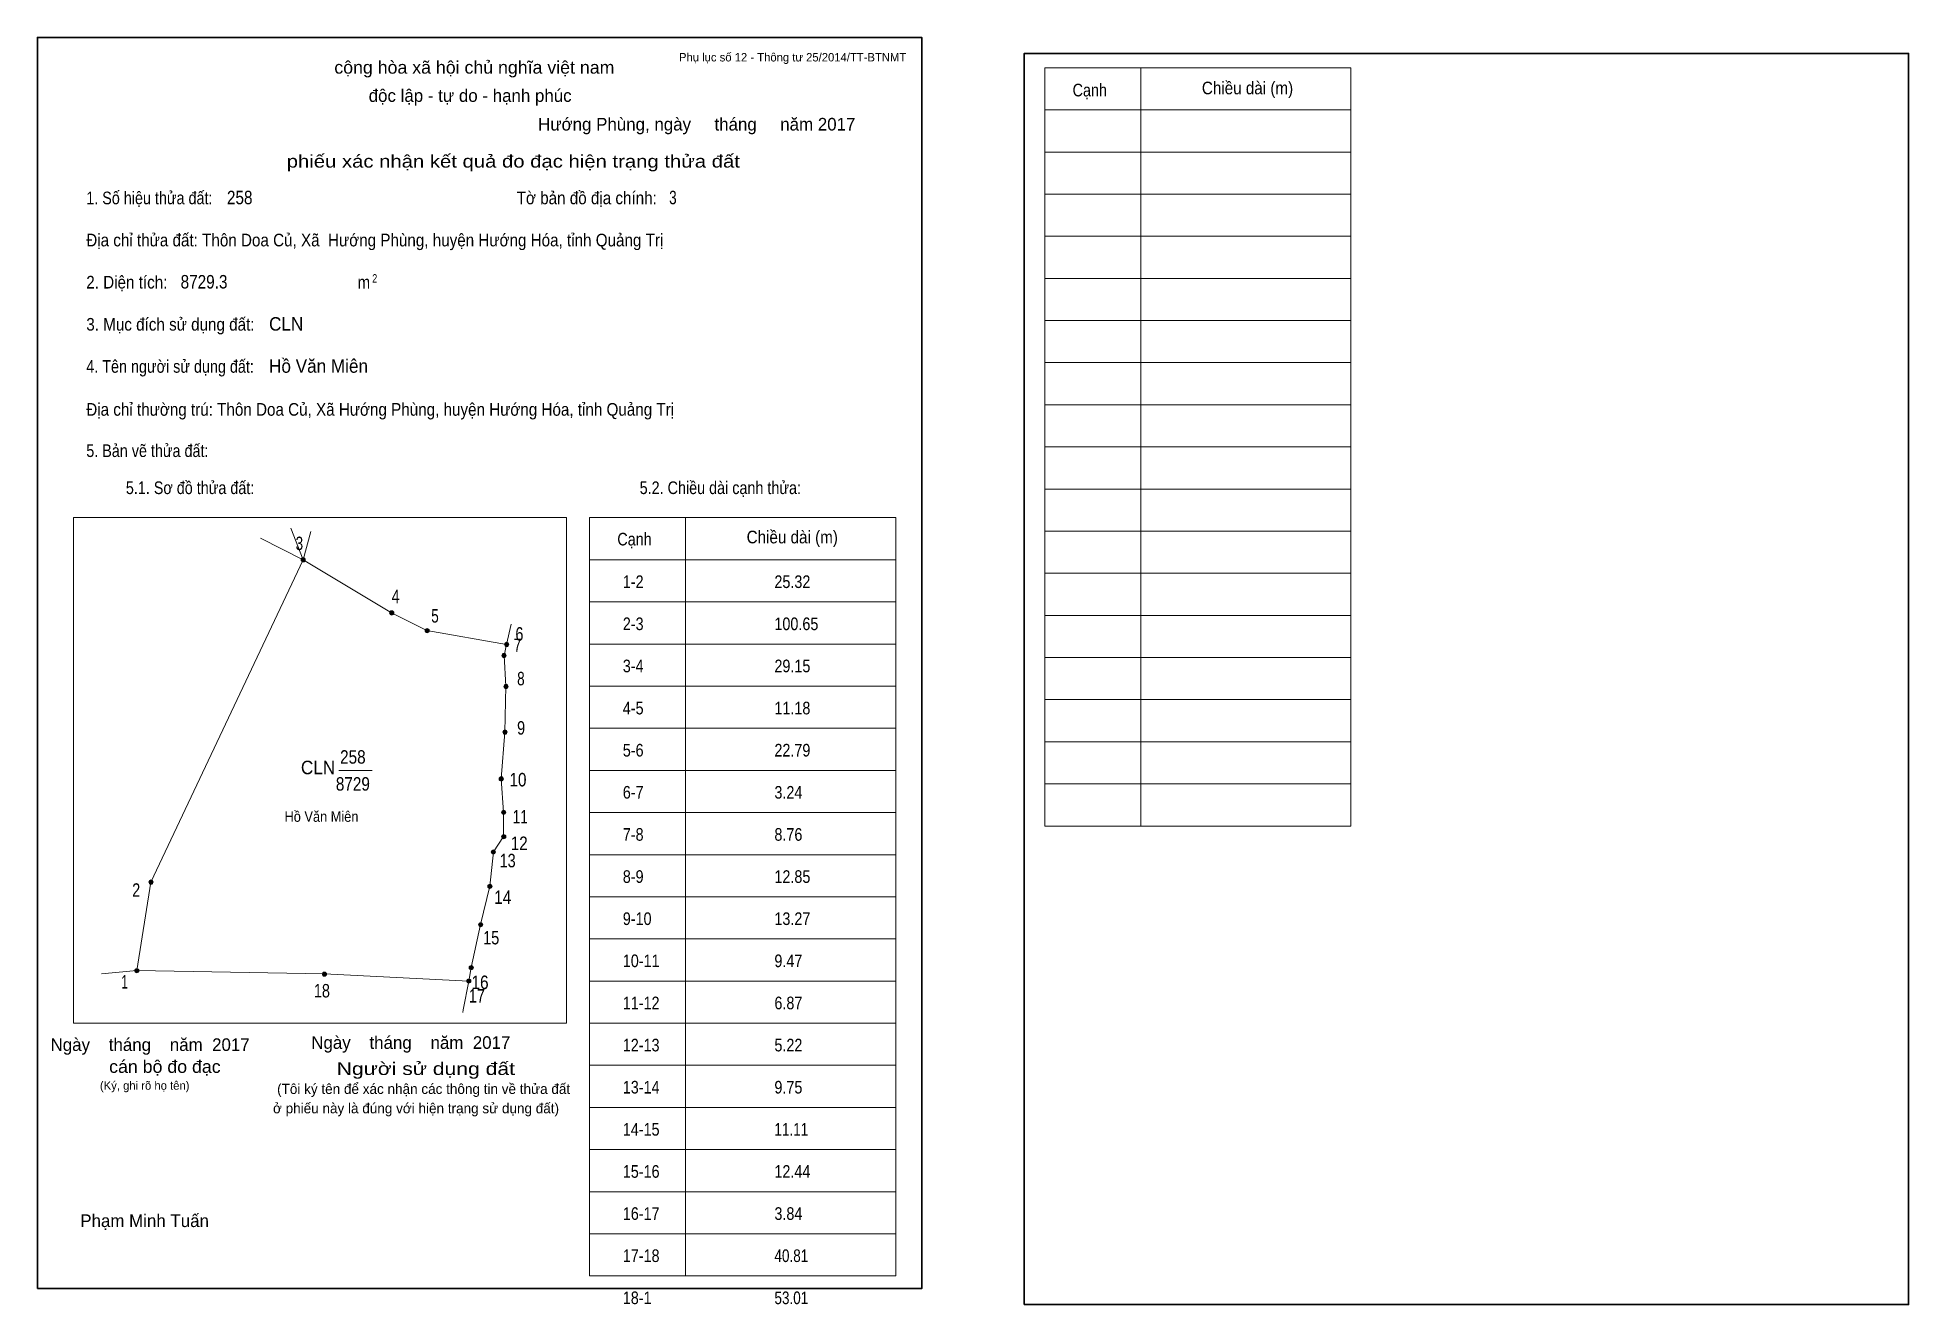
# Model space of a CAD drawing. Header units: centimetres. Extents: x 0 to 44.4, y -0.4 to 29.7.
import ezdxf
from ezdxf.enums import TextEntityAlignment as Align

# ---------------------------------------------------------------- set-up
doc = ezdxf.new("R2010")
doc.units = ezdxf.units.CM
doc.header["$LTSCALE"] = 0.12
for name, color, linetype in [('2', 7, 'Continuous'), ('30', 7, 'Continuous'), ('34', 7, 'Continuous')]:
    doc.layers.add(name, color=color, linetype=linetype)
for name, color, linetype, lineweight in [('32', 7, 'Continuous', 13), ('33', 7, 'Continuous', 13), ('6', 7, 'Continuous', 13), ('63', 7, 'Continuous', 13)]:
    doc.layers.add(name, color=color, linetype=linetype, lineweight=lineweight)

msp = doc.modelspace()

# ---------------------------------------------------------------- hatches: boundary and pattern name
at = {"layer": '32'}
for points in [[(6.3611, 17.3, 1), (6.2611, 17.3, 1)], [(8.463, 16.0389, 1), (8.363, 16.0389, 1)], [(9.3038, 15.6185, 1), (9.2038, 15.6185, 1)], [(11.1913, 15.2906, 1), (11.0913, 15.2906, 1)], [(11.1291, 15.0257, 1), (11.0291, 15.0257, 1)], [(11.1762, 14.2909, 1), (11.0762, 14.2909, 1)], [(11.1526, 13.2105, 1), (11.0526, 13.2105, 1)], [(11.0635, 12.0982, 1), (10.9635, 12.0982, 1)], [(11.1207, 11.3037, 1), (11.0207, 11.3037, 1)], [(11.1232, 10.7261, 1), (11.0232, 10.7261, 1)], [(10.8768, 10.3629, 1), (10.7768, 10.3629, 1)], [(2.7459, 9.6491, 1), (2.6459, 9.6491, 1)], [(10.7945, 9.5474, 1), (10.6945, 9.5474, 1)], [(10.575, 8.6393, 1), (10.475, 8.6393, 1)], [(2.4096, 7.5472, 1), (2.3096, 7.5472, 1)], [(10.3514, 7.6178, 1), (10.2514, 7.6178, 1)], [(6.8656, 7.4631, 1), (6.7656, 7.4631, 1)], [(10.2925, 7.3, 1), (10.1925, 7.3, 1)]]:
    msp.add_hatch(color=256, dxfattribs=at).paths.add_polyline_path(points)

# ---------------------------------------------------------------- linework, layer by layer
for centre in [(6.3111, 17.3), (8.413, 16.0389), (9.2538, 15.6185), (11.1413, 15.2906), (11.0791, 15.0257), (11.1262, 14.2909), (11.1026, 13.2105), (11.0135, 12.0982), (11.0707, 11.3037), (11.0732, 10.7261), (10.8268, 10.3629), (2.6959, 9.6491), (10.7445, 9.5474), (10.525, 8.6393), (2.3596, 7.5472), (10.3014, 7.6178), (6.8156, 7.4631), (10.2425, 7.3)]:
    msp.add_circle(centre, 0.05, dxfattribs=at)
at = {"layer": '33'}
msp.add_line((7.16, 12.3), (7.95, 12.3), dxfattribs=at)
at = {"layer": '6'}
for p, q in [((6.31, 17.3), (5.3, 17.81)), ((6.31, 17.3), (6.02, 18.05)), ((6.31, 17.3), (6.49, 17.97)), ((11.14, 15.29), (9.25, 15.62)), ((11.14, 15.29), (11.25, 15.77)), ((10.24, 7.3), (10.3, 7.62)), ((1.52, 7.47), (2.36, 7.55))]:
    msp.add_line(p, q, dxfattribs=at)
for points in [[(6.31, 17.3), (2.69, 9.65), (2.36, 7.55), (6.81, 7.47), (10.24, 7.3)], [(6.31, 17.3), (8.41, 16.04), (9.25, 15.62)], [(11.14, 15.29), (11.08, 15.03), (11.12, 14.3), (11.1, 13.21), (11.01, 12.1), (11.07, 11.31), (11.07, 10.73), (10.83, 10.37), (10.74, 9.55), (10.52, 8.64), (10.3, 7.62)], [(10.24, 7.3), (10.11, 6.62), (10.1, 6.55)]]:
    msp.add_lwpolyline(points, dxfattribs=at)
at = {"layer": '63'}
for p, q in [((23.92, 28.98), (31.19, 28.98)), ((23.92, 10.98), (23.92, 28.98)), ((26.2, 10.98), (26.2, 28.98)), ((31.19, 10.98), (31.19, 28.98)), ((23.92, 27.98), (31.19, 27.98)), ((23.92, 26.98), (31.19, 26.98)), ((23.92, 25.98), (31.19, 25.98)), ((23.92, 24.98), (31.19, 24.98)), ((23.92, 23.98), (31.19, 23.98)), ((23.92, 22.98), (31.19, 22.98)), ((23.92, 21.98), (31.19, 21.98)), ((23.92, 20.98), (31.19, 20.98)), ((23.92, 19.98), (31.19, 19.98)), ((23.92, 18.98), (31.19, 18.98)), ((0.86, 18.3), (12.56, 18.3)), ((0.86, 6.3), (0.86, 18.3)), ((12.56, 6.3), (12.56, 18.3)), ((13.11, 18.3), (20.38, 18.3)), ((13.11, 0.3), (13.11, 18.3)), ((15.39, 0.3), (15.39, 18.3)), ((20.38, 0.3), (20.38, 18.3)), ((23.92, 17.98), (31.19, 17.98)), ((13.11, 17.3), (20.38, 17.3)), ((23.92, 16.98), (31.19, 16.98)), ((13.11, 16.3), (20.38, 16.3)), ((23.92, 15.98), (31.19, 15.98)), ((13.11, 15.3), (20.38, 15.3)), ((23.92, 14.98), (31.19, 14.98)), ((13.11, 14.3), (20.38, 14.3)), ((23.92, 13.98), (31.19, 13.98)), ((13.11, 13.3), (20.38, 13.3)), ((23.92, 12.98), (31.19, 12.98)), ((13.11, 12.3), (20.38, 12.3)), ((23.92, 11.98), (31.19, 11.98)), ((13.11, 11.3), (20.38, 11.3)), ((23.92, 10.98), (31.19, 10.98)), ((13.11, 10.3), (20.38, 10.3)), ((13.11, 9.3), (20.38, 9.3)), ((13.11, 8.3), (20.38, 8.3)), ((13.11, 7.3), (20.38, 7.3)), ((0.86, 6.3), (12.56, 6.3)), ((13.11, 6.3), (20.38, 6.3)), ((13.11, 5.3), (20.38, 5.3)), ((13.11, 4.3), (20.38, 4.3)), ((13.11, 3.3), (20.38, 3.3)), ((13.11, 2.3), (20.38, 2.3)), ((13.11, 1.3), (20.38, 1.3)), ((13.11, 0.3), (20.38, 0.3))]:
    msp.add_line(p, q, dxfattribs=at)
at = {"layer": '63', "lineweight": 35}
for points in [[(0, 0), (0, 29.7), (21, 29.7), (21, 0)], [(23.43, -0.38), (23.43, 29.32), (44.43, 29.32), (44.43, -0.38)]]:
    msp.add_lwpolyline(points, close=True, dxfattribs=at)

# ---------------------------------------------------------------- texts
at = {"layer": '2', "width": 0.9}
msp.add_text('Hồ Văn Miên', height=0.2522, dxfattribs=at).set_placement((6.745, 11.08), align=Align.CENTER)
at = {"layer": '30'}
for s, width, p in [('1-2', 0.85, (13.9, 16.63)), ('25.32', 0.85, (17.5, 16.63)), ('2-3', 0.85, (13.9, 15.63)), ('100.65', 0.85, (17.5, 15.63)), ('3-4', 0.85, (13.9, 14.63)), ('29.15', 0.85, (17.5, 14.63)), ('4-5', 0.85, (13.9, 13.63)), ('11.18', 0.85, (17.5, 13.63)), ('5-6', 0.85, (13.9, 12.63)), ('22.79', 0.85, (17.5, 12.63)), ('6-7', 0.85, (13.9, 11.63)), ('3.24', 0.85, (17.5, 11.63)), ('7-8', 0.85, (13.9, 10.63)), ('8.76', 0.85, (17.5, 10.63)), ('8-9', 0.85, (13.9, 9.63)), ('12.85', 0.85, (17.5, 9.63)), ('9-10', 0.85, (13.9, 8.63)), ('13.27', 0.85, (17.5, 8.63)), ('10-11', 0.85, (13.9, 7.63)), ('9.47', 0.85, (17.5, 7.63)), ('11-12', 0.85, (13.9, 6.63)), ('6.87', 0.85, (17.5, 6.63)), ('12-13', 0.85, (13.9, 5.63)), ('5.22', 0.85, (17.5, 5.63)), ('13-14', 0.85, (13.9, 4.63)), ('9.75', 0.85, (17.5, 4.63)), ('14-15', 0.85, (13.9, 3.63)), ('11.11', 0.8, (17.5, 3.63)), ('15-16', 0.85, (13.9, 2.63)), ('12.44', 0.85, (17.5, 2.63)), ('16-17', 0.85, (13.9, 1.63)), ('3.84', 0.85, (17.5, 1.63)), ('17-18', 0.85, (13.9, 0.63)), ('40.81', 0.8, (17.5, 0.63)), ('18-1', 0.85, (13.9, -0.37)), ('53.01', 0.8, (17.5, -0.37))]:
    msp.add_text(s, height=0.3, dxfattribs=dict(at, width=width)).set_placement(p)
at = {"layer": '32'}
for s, width, p in [('3', 0.75, (6.22, 17.53)), ('4', 0.8, (8.505, 16.27)), ('5', 0.75, (9.44, 15.81)), ('6', 0.8, (11.445, 15.38)), ('7', 0.75, (11.4, 15.11)), ('8', 0.75, (11.48, 14.32)), ('9', 0.8, (11.485, 13.15)), ('10', 0.85, (11.41, 11.92)), ('11', 0.75, (11.465, 11.04)), ('12', 0.85, (11.44, 10.41)), ('13', 0.8, (11.165, 10)), ('2', 0.8, (2.345, 9.3)), ('14', 0.85, (11.05, 9.13)), ('15', 0.8, (10.775, 8.17)), ('1', 0.65, (2.07, 7.12)), ('18', 0.8, (6.755, 6.91)), ('17', 0.8, (10.435, 6.79)), ('16', 0.85, (10.51, 7.11))]:
    msp.add_text(s, height=0.32, dxfattribs=dict(at, width=width)).set_placement(p, align=Align.CENTER)
at = {"layer": '33', "width": 0.95}
msp.add_text('CLN', height=0.32, dxfattribs=at).set_placement((7.07, 12.21), align=Align.RIGHT)
at = {"layer": '33', "width": 0.85}
for s, p in [('258', (7.49, 12.46)), ('8729', (7.49, 11.82))]:
    msp.add_text(s, height=0.32, dxfattribs=at).set_placement(p, align=Align.CENTER)
at = {"layer": '34'}
for s, width, p in [('258', 0.85, (4.5, 25.74)), ('3', 0.75, (15, 25.74)), ('8729.3', 0.85, (3.4, 23.74)), ('CLN', 0.95, (5.5, 22.74)), ('Hồ Văn Miên', 0.95, (5.5, 21.74))]:
    msp.add_text(s, height=0.32, dxfattribs=dict(at, width=width)).set_placement(p)
at = {"layer": '63'}
for s, height, p in [('Phụ lục số 12 - Thông tư 25/2014/TT-BTNMT', 0.2, (20.63, 29.13)), ('Ngày    tháng    năm  2017', 0.3, (5.04, 5.64)), ('Ngày    tháng    năm  2017', 0.3, (11.23, 5.69)), ('(Ký, ghi rõ họ tên)', 0.2, (3.61, 4.72))]:
    msp.add_text(s, height=height, dxfattribs=at).set_placement(p, align=Align.RIGHT)
at = {"layer": '63', "width": 1.05}
msp.add_text('cộng hòa xã hội chủ nghĩa việt nam', height=0.3, dxfattribs=at).set_placement((10.375, 28.84), align=Align.CENTER)
at = {"layer": '63'}
for s, height, p in [('độc lập - tự do - hạnh phúc', 0.3, (10.275, 28.17)), ('Hướng Phùng, ngày     tháng     năm 2017', 0.3, (15.655, 27.49)), ('(Tôi ký tên để xác nhận các thông tin về thửa đất ', 0.24, (9.215, 4.62)), ('ở phiếu này là đúng với hiện trạng sử dụng đất)', 0.24, (8.99, 4.16)), ('Phạm Minh Tuấn', 0.3, (2.545, 1.46))]:
    msp.add_text(s, height=height, dxfattribs=at).set_placement(p, align=Align.CENTER)
for s, height, width, p in [('Cạnh', 0.3, 0.85, (24.58, 28.3)), ('Chiều dài (m)', 0.3, 0.9, (27.65, 28.35)), ('1. Số hiệu thửa đất:', 0.3, 0.85, (1.16, 25.74)), ('Tờ bản đồ địa chính:', 0.3, 0.9, (11.38, 25.74)), ('Địa chỉ thửa đất: Thôn Doa Củ, Xã  Hướng Phùng, huyện Hướng Hóa, tỉnh Quảng Trị', 0.3, 0.9, (1.16, 24.74)), ('2. Diện tích:', 0.3, 0.9, (1.16, 23.74)), ('2', 0.2, 0.8, (7.95, 23.88)), ('m', 0.3, 0.9, (7.6, 23.74)), ('3. Mục đích sử dụng đất:', 0.3, 0.9, (1.16, 22.74)), ('4. Tên người sử dụng đất:', 0.3, 0.85, (1.16, 21.74)), ('Địa chỉ thường trú: Thôn Doa Củ, Xã Hướng Phùng, huyện Hướng Hóa, tỉnh Quảng Trị', 0.3, 0.9, (1.16, 20.72)), ('5. Bản vẽ thửa đất:', 0.3, 0.85, (1.16, 19.74)), ('5.1. Sơ đồ thửa đất:', 0.3, 0.85, (2.1, 18.86)), ('5.2. Chiều dài cạnh thửa:', 0.3, 0.85, (14.3, 18.86)), ('Cạnh', 0.3, 0.85, (13.77, 17.64)), ('Chiều dài (m)', 0.3, 0.9, (16.84, 17.69))]:
    msp.add_text(s, height=height, dxfattribs=dict(at, width=width)).set_placement(p)
for s, width, p in [('phiếu xác nhận kết quả đo đạc hiện trạng thửa đất', 1.2, (16.68, 26.61)), ('cán bộ đo đạc', 1.05, (4.35, 5.12)), ('Người sử dụng đất', 1.25, (11.34, 5.07))]:
    msp.add_text(s, height=0.3, dxfattribs=dict(at, width=width)).set_placement(p, align=Align.RIGHT)

doc.saveas('drawing.dxf')
